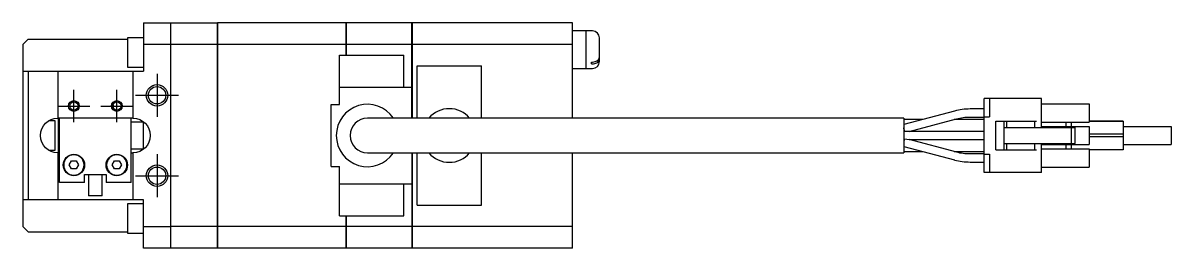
# Model space of a CAD drawing. Extents: x 0 to 909, y -8 to 488.
# Drawn here: x 227.6 to 441.7, y 10 to 52 of the extents above; entities that cross this region are included whole.
import ezdxf

# ---------------------------------------------------------------- set-up
doc = ezdxf.new("R2010")
doc.units = 0
doc.header["$LTSCALE"] = 0.5
doc.linetypes.add('CENTER', pattern=[50.8, 31.75, -6.35, 6.35, -6.35])
for name, color, linetype in [('MSM_CENTER', 1, 'CENTER'), ('MSM_CONTINUOUS', 7, 'CONTINUOUS'), ('MSM_NARROW', 5, 'CONTINUOUS')]:
    doc.layers.add(name, color=color, linetype=linetype)

msp = doc.modelspace()

# ---------------------------------------------------------------- linework, layer by layer
at = {"layer": 'MSM_CENTER'}
for p, q in [((252.61, 42.5), (252.61, 34.5)), ((237.11, 33.5), (237.11, 39.5)), ((245.11, 33.5), (245.11, 39.5)), ((234.11, 36.5), (240.11, 36.5)), ((242.11, 36.5), (248.11, 36.5)), ((248.61, 38.5), (256.61, 38.5)), ((252.61, 27.5), (252.61, 19.5)), ((248.61, 23.5), (256.61, 23.5))]:
    msp.add_line(p, q, dxfattribs=at)
at = {"layer": 'MSM_CONTINUOUS'}
for p, q in [((250.11, 52), (250.11, 43)), ((250.11, 52), (263.81, 52)), ((255.11, 52), (255.11, 10)), ((263.81, 52), (263.81, 10)), ((263.86, 51.95), (263.81, 51.95)), ((287.81, 52), (263.86, 52)), ((263.86, 52), (263.86, 10)), ((287.81, 52), (287.81, 46)), ((287.86, 51.95), (287.81, 51.95)), ((300.11, 52), (287.86, 52)), ((287.86, 52), (287.86, 46)), ((300.11, 34.25), (300.11, 52)), ((300.16, 51.95), (300.11, 51.95)), ((330.11, 52), (300.16, 52)), ((300.16, 52), (300.16, 34.25)), ((330.11, 34.25), (330.11, 52)), ((247.11, 49.25), (247.11, 43.75)), ((250.11, 49.25), (247.11, 49.25)), ((332.61, 50.5), (330.11, 50.5)), ((332.61, 43.5), (332.61, 50.5)), ((332.66, 50.45), (332.61, 50.45)), ((332.66, 43.5), (332.66, 50.5)), ((333.81, 50.5), (332.66, 50.5)), ((228.61, 49), (227.61, 48)), ((227.61, 48), (227.61, 14)), ((228.61, 49), (247.11, 49)), ((255.11, 48), (250.11, 48)), ((263.81, 47.97), (255.11, 47.97)), ((263.86, 47.71), (263.81, 47.71)), ((287.81, 47.97), (263.86, 47.97)), ((287.86, 47.71), (287.81, 47.71)), ((300.11, 47.97), (287.86, 47.97)), ((300.16, 47.71), (300.11, 47.71)), ((330.11, 47.97), (300.16, 47.97)), ((335.11, 44.8), (335.11, 49.2)), ((286.61, 36.78), (286.61, 46)), ((286.61, 46), (298.61, 46)), ((298.61, 40), (298.61, 46)), ((227.61, 43), (250.11, 43)), ((228.61, 43), (228.61, 19)), ((234.11, 43), (234.11, 34.25)), ((247.11, 43.75), (250.11, 43.75)), ((248.11, 43), (248.11, 34.25)), ((301.11, 34.25), (301.11, 44)), ((301.11, 44), (313.11, 44)), ((313.11, 34.25), (313.11, 44)), ((330.11, 43.5), (332.61, 43.5)), ((332.61, 43.55), (332.66, 43.55)), ((332.66, 43.5), (333.81, 43.5)), ((333.61, 44.71), (333.81, 44.71)), ((333.61, 44.35), (333.61, 44.71)), ((333.61, 44.35), (333.81, 44.35)), ((286.61, 40), (300.11, 40)), ((244.41, 36.8), (244.39, 36.82)), ((244.41, 36.8), (244.41, 36.15)), ((285.11, 25.22), (285.11, 36.78)), ((285.11, 36.78), (286.61, 36.78)), ((406.86, 24.1), (406.86, 37.9)), ((417.56, 37.9), (406.86, 37.9)), ((407.86, 37.9), (407.86, 34.5)), ((417.56, 32.5), (417.56, 37.9)), ((417.56, 36.9), (426.46, 36.9)), ((426.46, 36.9), (426.46, 33.5)), ((401.34, 35.57), (391.86, 33.03)), ((406.86, 35.95), (404.23, 35.95)), ((404.23, 34.45), (406.86, 34.45)), ((406.86, 34.5), (407.86, 34.5)), ((233.61, 33.75), (232.38, 33.75)), ((233.61, 28.25), (233.61, 33.75)), ((248.11, 34.25), (234.11, 34.25)), ((234.21, 27.75), (234.21, 34.25)), ((234.41, 22.25), (234.41, 34.25)), ((247.81, 22.25), (247.81, 34.25)), ((250.11, 33.5), (247.81, 33.5)), ((250.11, 28.44), (250.11, 33.56)), ((391.86, 34.25), (291.86, 34.25)), ((391.86, 34.25), (391.86, 27.75)), ((395.49, 34), (391.86, 34)), ((392.89, 31.75), (401.73, 34.12)), ((406.86, 34), (401.28, 34)), ((409.06, 33.7), (416.61, 33.7)), ((409.06, 28.3), (409.06, 33.7)), ((410.56, 28.3), (410.56, 33.7)), ((410.56, 32.5), (423.86, 32.5)), ((411.06, 32.5), (411.06, 33.7)), ((416.31, 32.5), (416.31, 33.7)), ((417.56, 33.5), (426.46, 33.5)), ((417.56, 32.7), (426.46, 32.7)), ((422.11, 33.5), (422.11, 32.7)), ((423.11, 33.5), (423.11, 32.7)), ((423.16, 29.5), (423.16, 32.5)), ((423.86, 29.5), (423.86, 32.5)), ((426.46, 33.7), (429.76, 33.7)), ((429.88, 33.7), (426.46, 33.7)), ((426.46, 33.7), (431.56, 33.7)), ((432.81, 33.7), (426.46, 33.7)), ((426.46, 32.7), (426.46, 29.3)), ((429.76, 33.7), (430.06, 33.7)), ((430.06, 33.7), (429.88, 33.7)), ((431.56, 33.7), (431.86, 33.7)), ((431.86, 33.7), (432.81, 33.7)), ((432.81, 33.7), (432.81, 28.3)), ((432.81, 32.7), (441.71, 32.7)), ((432.81, 32.7), (441.71, 32.7)), ((432.81, 32.7), (441.71, 32.7)), ((441.71, 32.7), (441.71, 29.3)), ((406.86, 31.75), (391.86, 31.75)), ((391.86, 30.25), (391.95, 30.25)), ((391.99, 30.36), (392.89, 30.25)), ((392.89, 30.25), (406.86, 30.25)), ((401.74, 27.88), (392.89, 30.25)), ((432.81, 31.25), (426.46, 31.25)), ((432.81, 30.75), (426.46, 30.75)), ((232.38, 28.25), (233.61, 28.25)), ((247.81, 28.5), (250.11, 28.5)), ((391.86, 28.97), (401.35, 26.43)), ((391.86, 28), (395.49, 28)), ((401.28, 28), (406.86, 28)), ((409.06, 28.3), (416.61, 28.3)), ((410.56, 29.5), (423.86, 29.5)), ((411.06, 28.3), (411.06, 29.5)), ((416.31, 28.3), (416.31, 29.5)), ((417.56, 24.1), (417.56, 29.5)), ((417.56, 29.3), (426.46, 29.3)), ((417.56, 28.5), (426.46, 28.5)), ((422.11, 29.3), (422.11, 28.5)), ((423.11, 29.3), (423.11, 28.5)), ((426.46, 28.5), (426.46, 25.1)), ((432.81, 28.3), (426.46, 28.3)), ((432.81, 29.3), (441.71, 29.3)), ((234.11, 27.75), (234.11, 19)), ((234.11, 27.75), (234.41, 27.75)), ((236.24, 25.5), (236.68, 26.25)), ((236.68, 26.25), (237.54, 26.25)), ((237.54, 26.25), (237.98, 25.5)), ((244.24, 25.5), (244.68, 26.25)), ((244.68, 26.25), (245.54, 26.25)), ((245.54, 26.25), (245.98, 25.5)), ((247.81, 27.75), (248.11, 27.75)), ((248.11, 27.75), (248.11, 19)), ((291.86, 27.75), (391.86, 27.75)), ((300.11, 27.75), (300.11, 10)), ((300.16, 27.75), (300.16, 10)), ((301.11, 18), (301.11, 27.75)), ((313.11, 18), (313.11, 27.75)), ((330.11, 10), (330.11, 27.75)), ((406.86, 27.55), (404.23, 27.55)), ((404.23, 26.05), (406.86, 26.05)), ((406.86, 27.5), (407.86, 27.5)), ((407.86, 27.5), (407.86, 24.1)), ((236.68, 24.75), (236.24, 25.5)), ((237.54, 24.75), (236.68, 24.75)), ((237.98, 25.5), (237.54, 24.75)), ((239.11, 23.75), (243.11, 23.75)), ((239.11, 22.25), (239.11, 23.75)), ((239.86, 23.75), (239.86, 19.75)), ((242.36, 19.75), (242.36, 23.75)), ((243.11, 23.75), (243.11, 22.25)), ((244.68, 24.75), (244.24, 25.5)), ((245.54, 24.75), (244.68, 24.75)), ((245.98, 25.5), (245.54, 24.75)), ((285.11, 25.22), (286.61, 25.22)), ((286.61, 16), (286.61, 25.22)), ((417.56, 24.1), (406.86, 24.1)), ((417.56, 25.1), (426.46, 25.1)), ((239.11, 22.25), (234.41, 22.25)), ((247.81, 22.25), (243.11, 22.25)), ((286.61, 22), (300.11, 22)), ((298.61, 16), (298.61, 22)), ((242.36, 19.75), (239.86, 19.75)), ((250.11, 19), (227.61, 19)), ((247.11, 18.25), (247.11, 12.75)), ((250.11, 18.25), (247.11, 18.25)), ((250.11, 10), (250.11, 19)), ((301.11, 18), (313.11, 18)), ((286.61, 16), (298.61, 16)), ((287.81, 16), (287.81, 10)), ((287.86, 16), (287.86, 10)), ((227.61, 14), (228.61, 13)), ((228.61, 13), (247.11, 13)), ((250.11, 14), (255.11, 14)), ((263.81, 14.03), (255.11, 14.03)), ((263.86, 14.29), (263.81, 14.29)), ((287.81, 14.03), (263.86, 14.03)), ((287.86, 14.29), (287.81, 14.29)), ((300.11, 14.03), (287.86, 14.03)), ((300.16, 14.29), (300.11, 14.29)), ((330.11, 14.03), (300.16, 14.03)), ((247.11, 12.75), (250.11, 12.75)), ((263.81, 10), (250.11, 10)), ((263.86, 10.05), (263.81, 10.05)), ((287.81, 10), (263.86, 10)), ((287.86, 10.05), (287.81, 10.05)), ((300.11, 10), (287.86, 10)), ((300.16, 10.05), (300.11, 10.05)), ((330.11, 10), (300.16, 10))]:
    msp.add_line(p, q, dxfattribs=at)
for centre, radius in [((252.61, 38.5), 1.62), ((237.11, 36.5), 0.783), ((245.11, 36.5), 0.783), ((237.11, 25.5), 2), ((245.11, 25.5), 2), ((252.61, 23.5), 1.62)]:
    msp.add_circle(centre, radius, dxfattribs=at)
at = {"layer": 'MSM_CONTINUOUS', "extrusion": (0, 0, -1)}
for centre in [(-237.11, 25.5), (-245.11, 25.5)]:
    msp.add_circle(centre, 1.9, dxfattribs=at)
at = {"layer": 'MSM_CONTINUOUS'}
for centre, radius, start, end in [((333.81, 49.2), 1.3, 0, 90), ((333.83, 46.32), 1.61, 269.2584, 304.7863), ((334.22, 45.35), 0.891, 298.7486, 355.0367), ((334.3, 45.67), 0.809, 303.6126, 357.2927), ((333.81, 44.8), 1.3, 270, 360), ((333.83, 46.02), 1.66, 269.4455, 299.7231), ((291.86, 31), 5.82, 33.9465, 326.0534), ((307.11, 31), 5, 40.5416, 139.4584), ((404.23, 24.8), 11.15, 89.9911, 105.0006), ((291.86, 31), 3.25, 90, 270), ((384.59, 30.29), 7.58, 11.0832, 16.6336), ((401.14, 34.79), 9.69, 196.5363, 198.3124), ((397.67, 28.29), 6.04, 159.9165, 164.026), ((307.11, 31), 5, 220.5416, 319.4584), ((404.22, 37.16), 11.11, 255, 270.006)]:
    msp.add_arc(centre, radius, start, end, dxfattribs=at)
at = {"layer": 'MSM_CONTINUOUS', "extrusion": (0, 0, -1)}
for centre, radius, start, end in [((-404.23, 24.8), 9.65, 75.0035, 90.008), ((-234.11, 31), 3.25, 270, 90), ((-248.11, 31), 3.25, 90, 270), ((-404.22, 37.16), 9.61, 269.9909, 285.0002)]:
    msp.add_arc(centre, radius, start, end, dxfattribs=at)
at = {"layer": 'MSM_NARROW'}
for centre, radius in [((252.61, 38.5), 2), ((237.11, 36.5), 1), ((245.11, 36.5), 1), ((252.61, 23.5), 2)]:
    msp.add_circle(centre, radius, dxfattribs=at)

doc.saveas('drawing.dxf')
